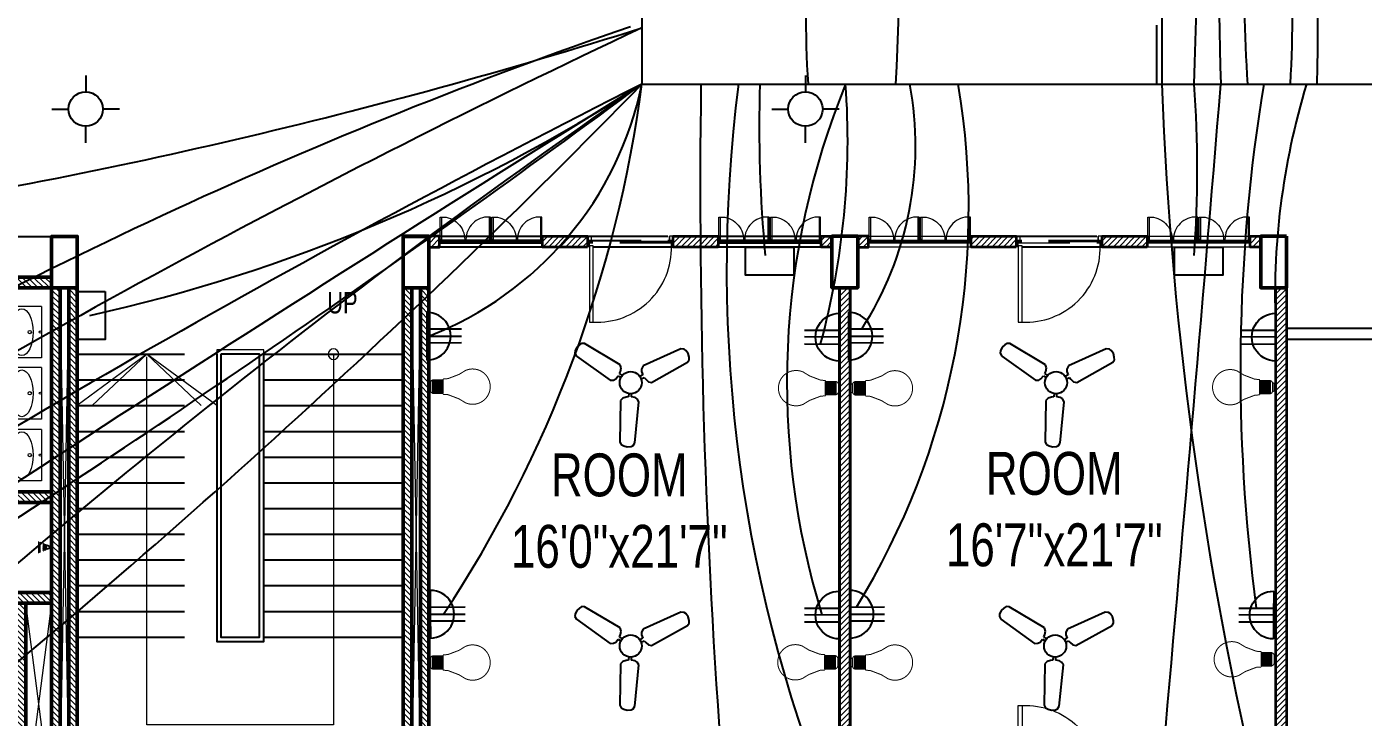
# Model space of a CAD drawing. Extents: x 0 to 3898, y 0 to 2053.
# Drawn here: x 363 to 986, y 365 to 687 of the extents above; entities that cross this region are included whole.
import ezdxf

# ---------------------------------------------------------------- set-up
doc = ezdxf.new("R2010")
doc.units = 0
doc.header["$LTSCALE"] = 10
doc.linetypes.add('DASHED2', pattern=[0.375, 0.25, -0.125])
for name, color, linetype, lineweight in [('A-TEXT', 7, 'Continuous', 5), ('ar-DOOR-WOOD', 44, 'Continuous', 0), ('illustr-TOILET FIXTURE', 171, 'Continuous', 0), ('Main Wall', 250, 'Continuous', 13), ('WALL_SEC_', 170, 'Continuous', 25), ('window', 160, 'Continuous', 9)]:
    doc.layers.add(name, color=color, linetype=linetype, lineweight=lineweight)
for name, color, linetype in [('BOX', 7, 'Continuous'), ('liveline', 1, 'Continuous'), ('plug ins', 7, 'Continuous')]:
    doc.layers.add(name, color=color, linetype=linetype)
doc.layers.add('hatch brick', color=32, linetype='Continuous', lineweight=0, transparency=0.4)
doc.styles.add('SIMPLE', font='romantic.ttf')
pattern_1 = [(45, (0, 0), (-1.325825, 1.325825), [])]
pattern_2 = [(45, (-53853.5333, -18369.9633), (-1.325825215, 1.325825215), [])]
pattern_3 = [(45, (-53868.0333, -18369.9633), (-1.325825215, 1.325825215), [])]
pattern_4 = [(45, (-53852.322, -18369.9633), (-1.325825215, 1.325825215), [])]
pattern_5 = [(45, (-53858.5333, -18621.9633), (-1.325825215, 1.325825215), [])]

# ---------------------------------------------------------------- blocks, each defined once
blk = doc.blocks.new('DOOR_45')
at = {"layer": 'ar-DOOR-WOOD'}
for p, q in [((-11008.75, 15426.44), (-11008.75, 15424.44)), ((-10968.75, 15426.44), (-11008.75, 15426.44)), ((-11008.75, 15424.44), (-10968.75, 15424.44)), ((-10968.75, 15427.44), (-10963.75, 15427.44)), ((-10968.75, 15427.44), (-10968.75, 15426.44)), ((-10968.75, 15424.44), (-10968.75, 15426.44)), ((-10968.75, 15426.44), (-10966.75, 15426.44)), ((-10966.75, 15426.44), (-10966.75, 15425.44)), ((-10966.75, 15425.44), (-10963.75, 15425.44)), ((-10963.75, 15427.44), (-10963.75, 15425.44)), ((-10968.75, 15382.44), (-10968.75, 15383.44)), ((-10968.75, 15383.44), (-10966.75, 15383.44)), ((-10968.75, 15382.44), (-10963.75, 15382.44)), ((-10966.75, 15384.44), (-10963.75, 15384.44)), ((-10966.75, 15383.44), (-10966.75, 15384.44)), ((-10963.75, 15382.44), (-10963.75, 15384.44))]:
    blk.add_line(p, q, dxfattribs=at)
for points in [[(-10968.75, 15426.44), (-11008.75, 15426.44), (-11008.75, 15424.44), (-10968.75, 15424.44)], [(-10963.75, 15427.44), (-10968.75, 15427.44), (-10968.75, 15426.44), (-10966.75, 15426.44), (-10966.75, 15425.44), (-10963.75, 15425.44)], [(-10968.75, 15383.44), (-10968.75, 15382.44), (-10963.75, 15382.44), (-10963.75, 15384.44), (-10966.75, 15384.44), (-10966.75, 15383.44)]]:
    blk.add_lwpolyline(points, close=True, dxfattribs=at)
blk.add_arc((-10969.89, 15422.35), 38.92, 176.90834, 271.67702, dxfattribs=at)
blk = doc.blocks.new('T-FIX-027')
at = {"layer": 'illustr-TOILET FIXTURE'}
for p, q in [((-11843.84, 14568.89), (-11843.84, 14557.43)), ((-11843.84, 14568.89), (-11843.84, 14557.43)), ((-11843.84, 14568.89), (-11819.84, 14568.89)), ((-11843.84, 14568.89), (-11819.84, 14568.89)), ((-11819.84, 14568.89), (-11819.84, 14557.43)), ((-11819.84, 14568.89), (-11819.84, 14557.43))]:
    blk.add_line(p, q, dxfattribs=at)
for centre, radius in [((-11831.91, 14563.34), 0.762), ((-11831.91, 14563.34), 0.762), ((-11831.91, 14568.32), 0.508), ((-11831.91, 14568.32), 0.508)]:
    blk.add_circle(centre, radius, dxfattribs=at)
blk.add_ellipse((-11831.84, 14559.64), major_axis=(-10.93, 0), ratio=0.480383, dxfattribs=at)
blk.add_ellipse((-11831.84, 14559.64), major_axis=(-10.93, 0), ratio=0.480383, dxfattribs=at)
blk.add_ellipse((-11831.84, 14558.89), major_axis=(-12.37, 0), ratio=0.48498, start_param=6.528919, end_param=9.179045, dxfattribs=at)
blk.add_ellipse((-11831.84, 14558.89), major_axis=(-12.37, 0), ratio=0.48498, start_param=6.528919, end_param=9.179045, dxfattribs=at)
blk = doc.blocks.new('stair final')
blk.add_lwpolyline([(-5, 126), (17, 126), (17, -10), (-5, -10)], close=True)
for points in [[(82, 124), (82, -90), (-70, -90), (-70, 124)], [(-37.5, 124), (-37.5, -49), (49.5, -49), (49.5, 122.75)], [(17, 100), (49.5, 124), (82, 100)], [(24.2, 100), (49.5, 124)], [(49.5, 124), (75, 100)], [(82, -8), (82, -90)]]:
    blk.add_lwpolyline(points)
blk.add_circle((-37.5, 124), 2.49)
at = {"layer": 'BOX', "ltscale": 2000}
for p, q in [((-5, 124), (-70, 124)), ((-5, 112), (-70, 112)), ((-5, 100), (-70, 100)), ((-5, 88), (-70, 88)), ((-5, 76), (-70, 76)), ((-5, 64), (-70, 64)), ((-5, 52), (-70, 52)), ((-5, 40), (-70, 40)), ((-5, 28), (-70, 28)), ((-5, 16), (-70, 16)), ((-5, 4), (-70, 4)), ((-5, -8), (-70, -8)), ((0, -8), (-3, -8)), ((15, -8), (12, -8))]:
    blk.add_line(p, q, dxfattribs=at)
at = {"layer": 'BOX', "linetype": 'DASHED2', "ltscale": 20}
for p, q in [((82, 124), (17, 124)), ((82, 112), (17, 112)), ((82, 100), (17, 100)), ((82, 88), (17, 88)), ((82, 76), (17, 76)), ((82, 64), (17, 64)), ((82, 52), (17, 52)), ((82, 40), (17, 40)), ((82, 28), (17, 28)), ((82, 16), (17, 16)), ((82, 4), (17, 4)), ((82, -8), (17, -8))]:
    blk.add_line(p, q, dxfattribs=at)
at = {"layer": 'BOX', "ltscale": 2000}
for points in [[(17, 124), (17, -10), (-5, -10), (-5, 124)], [(-3, 124), (15, 124)]]:
    blk.add_lwpolyline(points, dxfattribs=at)
blk.add_lwpolyline([(15, 124), (15, -8), (-3, -8), (-3, 124)], close=True, dxfattribs=at)
blk = doc.blocks.new('wc')
at = {"linetype": 'Continuous'}
for p, q in [((17795.02, 10409.39), (17795.02, 10412.39)), ((17796.16, 10413.89), (17808.33, 10413.89)), ((17809.55, 10412.39), (17809.55, 10409.39)), ((17808.24, 10407.89), (17796.16, 10407.89)), ((17806.43, 10407.89), (17798.79, 10407.89)), ((17795.14, 10404.89), (17795.14, 10395.33)), ((17809.43, 10395.33), (17809.43, 10404.89)), ((17802.29, 10388.83), (17802.29, 10388.83))]:
    blk.add_line(p, q, dxfattribs=at)
for centre, radius, start, end in [((17796.22, 10412.67), 1.22, 92.83897, 193.07634), ((17808.28, 10412.6), 1.29, 350.39369, 88.03756), ((17796.22, 10409.11), 1.22, 166.9235, 267.16099), ((17798.7, 10404.28), 3.61, 88.6213, 170.30773), ((17806.43, 10404.89), 3, 0, 90), ((17808.21, 10409.24), 1.35, 271.20657, 6.26872), ((17802.2, 10395.91), 7.08, 184.67051, 270.73332), ((17802.38, 10395.91), 7.08, 269.26668, 355.32952)]:
    blk.add_arc(centre, radius, start, end, dxfattribs=at)
blk = doc.blocks.new('nap')
at = {"linetype": 'Continuous'}
for p, q in [((17810.88, 10410.98), (17810.88, 10413.6)), ((17810.88, 10413.6), (17817, 10413.6)), ((17811.65, 10410.19), (17811.65, 10411.93)), ((17812.15, 10412.43), (17815.76, 10412.43)), ((17816.26, 10411.93), (17816.26, 10410.19)), ((17817, 10413.6), (17817, 10410.98)), ((17811.65, 10410.98), (17810.88, 10410.98)), ((17815.76, 10409.69), (17812.15, 10409.69)), ((17817, 10410.98), (17816.26, 10410.98))]:
    blk.add_line(p, q, dxfattribs=at)
for centre, start, end in [((17812.15, 10411.93), 90, 180), ((17815.76, 10411.93), 0, 90), ((17812.15, 10410.19), 180, 270), ((17815.76, 10410.19), 270, 0)]:
    blk.add_arc(centre, 0.5, start, end, dxfattribs=at)
blk = doc.blocks.new('toilet stair block final')
h = blk.add_hatch()
h.set_pattern_fill('ANSI31', color=256, scale=15)
h.set_pattern_definition([(45, (1.7069, -4.6996), (-1.325825, 1.325825), [])])
h.paths.add_polyline_path([(145.14, -46.57), (150.14, -44.75), (150.14, -64.82), (145.14, -64.82)])
at = {"layer": 'hatch brick'}
h = blk.add_hatch(dxfattribs=at)
h.set_pattern_fill('ANSI31', color=256, scale=15)
h.set_pattern_definition(pattern_1)
h.paths.add_polyline_path([(85.96, 283.35), (116.45, 199.41), (121.15, 201.12), (90.63, 285.05)])
h = blk.add_hatch(dxfattribs=at)
h.set_pattern_fill('ANSI31', color=256, scale=15)
h.set_pattern_definition(pattern_1)
edge = h.paths.add_edge_path()
edge.add_line((67.04, 218.27), (65.33, 222.97))
edge.add_line((65.33, 222.97), (0, 199.18))
edge.add_line((0, 199.18), (0, 180.18))
edge.add_line((0, 180.18), (-57, 180.18))
edge.add_line((-57, 180.18), (-57, 175.18))
edge.add_line((-57, 175.18), (5, 175.18))
edge.add_line((5, 175.18), (5, 195.68))
edge.add_line((5, 195.68), (67.04, 218.27))
h = blk.add_hatch(dxfattribs=at)
h.set_pattern_fill('ANSI31', color=256, scale=15)
h.set_pattern_definition(pattern_1)
h.paths.add_polyline_path([(-233, 175.18), (-233, -45.82), (-229, -45.82), (-229, 175.18)])
h = blk.add_hatch(dxfattribs=at)
h.set_pattern_fill('ANSI31', color=256, scale=15)
h.set_pattern_definition([(45, (7, 0), (-1.325825, 1.325825), [])])
h.paths.add_polyline_path([(-225, 175.18), (-225, -45.82), (-221, -45.82), (-221, 175.18)])
h = blk.add_hatch(dxfattribs=at)
h.set_pattern_fill('ANSI31', color=256, scale=15)
h.set_pattern_definition([(45, (164, 0), (-1.325825, 1.325825), [])])
h.paths.add_polyline_path([(-69, 175.18), (-69, -45.82), (-65, -45.82), (-65, 175.18)])
h = blk.add_hatch(dxfattribs=at)
h.set_pattern_fill('ANSI31', color=256, scale=15)
h.set_pattern_definition(pattern_1)
h.paths.add_polyline_path([(-61, 175.18), (-61, -45.82), (-57, -45.82), (-57, 175.18)])
h = blk.add_hatch(dxfattribs=at)
h.set_pattern_fill('ANSI31', color=256, scale=15)
h.set_pattern_definition([(45, (-1.4041, 77.1201), (-1.325825, 1.325825), [])])
h.paths.add_polyline_path([(131.46, 158.06), (72.72, 136.72), (71.01, 141.42), (129.75, 162.76)])
h = blk.add_hatch(dxfattribs=at)
h.set_pattern_fill('ANSI31', color=256, scale=15)
h.set_pattern_definition(pattern_1)
edge = h.paths.add_edge_path()
edge.add_line((28.72, 126.06), (33.42, 127.77))
edge.add_line((33.42, 127.77), (70.4, 25.94))
edge.add_line((70.4, 25.94), (70.4, -69.82))
edge.add_line((70.4, -69.82), (65.4, -69.82))
edge.add_line((65.4, -69.82), (65.4, 25.06))
edge.add_line((65.4, 25.06), (28.72, 126.06))
h = blk.add_hatch(dxfattribs=at)
h.set_pattern_fill('ANSI31', color=256, scale=15)
h.set_pattern_definition([(45, (-1.0627, 76.1802), (-1.325825, 1.325825), [])])
edge = h.paths.add_edge_path()
edge.add_line((94.28, 93.48), (88.13, 110.4))
edge.add_line((88.13, 110.4), (92.83, 112.11))
edge.add_line((92.83, 112.11), (97.27, 99.88))
edge.add_line((97.27, 99.88), (146.14, 117.64))
edge.add_line((146.14, 117.64), (147.85, 112.94))
edge.add_line((147.85, 112.94), (94.28, 93.48))
h = blk.add_hatch(dxfattribs=at)
h.set_pattern_fill('ANSI31', color=256, scale=15)
h.set_pattern_definition([(45, (-56625.152, -18759.7349), (-1.325825215, 1.325825215), [])])
edge = h.paths.add_edge_path()
edge.add_line((157.41, 86.62), (162.11, 88.33))
edge.add_line((162.11, 88.33), (168.94, 69.53))
edge.add_line((168.94, 69.53), (164.23, 67.82))
edge.add_line((164.23, 67.82), (157.4, 86.62))
h = blk.add_hatch(dxfattribs=at)
h.set_pattern_fill('ANSI31', color=256, scale=15)
h.set_pattern_definition(pattern_1)
h.paths.add_polyline_path([(0, 80), (0, 75), (-57, 75), (-57, 80)])
h = blk.add_hatch(dxfattribs=at)
h.set_pattern_fill('ANSI31', color=256, scale=15)
h.set_pattern_definition([(45, (15.3236, 31.0638), (-1.325825, 1.325825), [])])
edge = h.paths.add_edge_path()
edge.add_line((110.66, 48.37), (104.52, 65.29))
edge.add_line((104.52, 65.29), (109.22, 66.99))
edge.add_line((109.22, 66.99), (113.66, 54.77))
edge.add_line((113.66, 54.77), (162.52, 72.52))
edge.add_line((162.52, 72.52), (164.23, 67.82))
edge.add_line((164.23, 67.82), (110.66, 48.37))
h = blk.add_hatch(dxfattribs=at)
h.set_pattern_fill('ANSI31', color=256, scale=15)
h.set_pattern_definition(pattern_1)
h.paths.add_polyline_path([(0, 28), (-57, 28), (-57, 33), (-5, 33), (-5, 45), (0, 45), (0, 33), (17.4, 33), (17.4, 28)])
h = blk.add_hatch(dxfattribs=at)
h.set_pattern_fill('ANSI31', color=256, scale=15)
h.set_pattern_definition(pattern_1)
h.paths.add_polyline_path([(-45, -64.82), (-40, -64.82), (-40, 28), (-45, 28)])
h = blk.add_hatch(dxfattribs=at)
h.set_pattern_fill('ANSI31', color=256, scale=15)
h.set_pattern_definition([(45, (15.3236, 31.0638), (-1.325825, 1.325825), [])])
h.paths.add_polyline_path([(125.34, 7.95), (120.9, 20.17), (125.6, 21.88), (130.04, 9.66), (178.91, 27.41), (180.62, 22.71), (127.05, 3.25)])
h = blk.add_hatch(dxfattribs=at)
h.set_pattern_fill('ANSI31', color=256, scale=15)
h.set_pattern_definition([(45, (17.4023, 0), (-1.325825, 1.325825), [])])
h.paths.add_polyline_path([(-40, -14), (12.4, -14), (12.4, -2), (17.4, -2), (17.4, -19), (-40, -19)])
h = blk.add_hatch(dxfattribs=at)
h.set_pattern_fill('ANSI31', color=256, scale=15)
h.set_pattern_definition([(45, (33.4168, -18.7522), (-1.325825, 1.325825), [])])
h.paths.add_polyline_path([(143.44, -41.87), (137.29, -24.95), (141.99, -23.24), (148.14, -40.16), (197.01, -22.41), (198.72, -27.11), (145.14, -46.57)])
h = blk.add_hatch(dxfattribs=at)
h.set_pattern_fill('ANSI31', color=256, scale=15)
h.set_pattern_definition(pattern_1)
h.paths.add_polyline_path([(201.71, -20.7), (197.01, -22.41), (205.51, -45.81), (210.21, -44.1)])
h = blk.add_hatch(dxfattribs=at)
h.set_pattern_fill('ANSI31', color=256, scale=15)
h.set_pattern_definition(pattern_1)
h.paths.add_polyline_path([(12.4, -64.82), (0, -64.82), (-57, -64.82), (-57, -69.82), (17.4, -69.82), (17.4, -49), (12.4, -49)])
h = blk.add_hatch(dxfattribs=at)
h.set_pattern_fill('ANSI31', color=256, scale=15)
h.set_pattern_definition(pattern_1)
h.paths.add_polyline_path([(-193, -64.82), (-193, -54.82), (-198, -54.82), (-198, -64.82), (-221, -64.82), (-221, -69.82), (-193, -69.82)])
h = blk.add_hatch(dxfattribs=at)
h.set_pattern_fill('ANSI31', color=256, scale=15)
h.set_pattern_definition(pattern_1)
h.paths.add_polyline_path([(-97, -64.82), (-97, -69.82), (-69, -69.82), (-69, -64.82), (-92, -64.82), (-92, -54.82), (-97, -54.82)])
h = blk.add_hatch(dxfattribs=at)
h.set_pattern_fill('ANSI31', color=256, scale=15)
h.set_pattern_definition(pattern_1)
h.paths.add_polyline_path([(118.4, -54.82), (123.4, -54.82), (123.4, -64.82), (207.11, -64.82), (208.92, -69.82), (118.4, -69.82)])
for points in [[(-62, 367), (-62, 362), (57.4, 362), (85.96, 283.35)], [(90.63, 285.05), (60.9, 367), (-57, 367)], [(-229, 175.18), (-225, -45.82)], [(-229, -45.82), (-225, 175.18)], [(-65, -45.82), (-61, 175.18)], [(-65, 175.18), (-61, -45.82)], [(-57, 28), (-45, -64.82)], [(-57, -64.82), (-45, 28)], [(150.14, -64.82), (198.72, -27.11)], [(150.14, -44.75), (207.11, -64.82)]]:
    blk.add_lwpolyline(points)
at = {"color": 0, "lineweight": 50}
for points in [[(85.96, 283.35), (116.45, 199.41), (121.15, 201.12), (90.63, 285.05), (85.96, 283.35)], [(67.04, 218.27), (65.33, 222.97), (0, 199.18), (0, 180.18), (-57, 180.18), (-57, 175.18), (5, 175.18), (5, 195.68), (67.04, 218.27)], [(124.63, 176.85), (197.01, -22.41), (201.71, -20.7), (129.33, 178.56)], [(28.72, 126.06), (33.42, 127.77), (70.4, 25.94), (70.4, -69.82), (65.4, -69.82), (65.4, 25.06), (28.72, 126.06)], [(94.28, 93.48), (88.13, 110.4), (92.83, 112.11), (97.27, 99.88), (146.14, 117.64), (147.85, 112.94), (94.28, 93.48), (94.28, 93.48)], [(157.41, 86.62), (162.11, 88.33), (168.94, 69.53), (164.23, 67.82), (157.4, 86.62)], [(0, 80), (0, 75), (-57, 75), (-57, 80), (0, 80)], [(110.66, 48.37), (104.52, 65.29), (109.22, 66.99), (113.66, 54.77), (162.52, 72.52), (164.23, 67.82), (110.66, 48.37), (110.66, 48.37)], [(0, 28), (-57, 28), (-57, 33), (-5, 33), (-5, 45), (0, 45), (0, 33), (17.4, 33), (17.4, 28), (0, 28)], [(125.34, 7.95), (120.9, 20.17), (125.6, 21.88), (130.04, 9.66), (178.91, 27.41), (180.62, 22.71), (127.05, 3.25), (125.34, 7.95)], [(143.44, -41.87), (137.29, -24.95), (141.99, -23.24), (148.14, -40.16), (197.01, -22.41), (198.72, -27.11), (145.14, -46.57), (143.44, -41.87)], [(12.4, -64.82), (0, -64.82), (0, -64.82), (-57, -64.82), (-57, -69.82), (17.4, -69.82), (17.4, -69.82), (17.4, -49), (12.4, -49), (12.4, -64.82)]]:
    blk.add_lwpolyline(points, dxfattribs=at)
at = {"color": 1, "lineweight": 50}
for points in [[(129.33, 178.56), (121.14, 201.12), (111.74, 197.7), (119.93, 175.15)], [(218.32, -66.4), (210.21, -44.07), (200.81, -47.49), (208.92, -69.82)]]:
    blk.add_lwpolyline(points, close=True, dxfattribs=at)
blk.add_lwpolyline([(-57, 175.18), (-69, 175.18), (-69, 199.18), (-57, 199.18), (-57, 175.18)], dxfattribs=at)
at = {"color": 0, "lineweight": 50}
for points in [[(-61, 175.18), (-61, -45.82), (-57, -45.82), (-57, 175.18)], [(131.46, 158.06), (72.72, 136.72), (71.01, 141.42), (129.75, 162.76)], [(147.85, 112.94), (94.28, 93.48), (92.57, 98.18), (146.14, 117.64)], [(-45, -64.82), (-40, -64.82), (-40, 28), (-45, 28)], [(-40, -14), (12.4, -14), (12.4, -2), (17.4, -2), (17.4, -19), (-40, -19)], [(201.71, -20.7), (197.01, -22.41), (205.51, -45.81), (210.21, -44.1)], [(145.14, -46.57), (150.14, -44.75), (150.14, -64.82), (145.14, -64.82)], [(-193, -64.82), (-193, -54.82), (-198, -54.82), (-198, -64.82), (-221, -64.82), (-221, -69.82), (-193, -69.82)], [(-97, -64.82), (-97, -69.82), (-69, -69.82), (-69, -64.82), (-92, -64.82), (-92, -54.82), (-97, -54.82)], [(118.4, -54.82), (118.4, -54.82), (123.4, -54.82), (123.4, -64.82), (207.11, -64.82), (208.92, -69.82), (118.4, -69.82)]]:
    blk.add_lwpolyline(points, close=True, dxfattribs=at)
blk.add_lwpolyline([(-193, -69.82), (-97, -69.82), (-97, -54.82), (-193, -54.82)], close=True)
at = {"layer": 'BOX', "ltscale": 2000}
for p, q in [((0, 199.18), (-57, 199.18)), ((-57, 175.18), (-57, 80.18)), ((-35, 175.18), (-35, 80.18))]:
    blk.add_line(p, q, dxfattribs=at)
for points in [[(65.4, -69.82), (17.4, -69.82), (17.4, -54.82), (65.4, -54.82)], [(118.4, -69.82), (70.4, -69.82), (70.4, -54.82), (118.4, -54.82)]]:
    blk.add_lwpolyline(points, close=True, dxfattribs=at)
at = {"layer": 'Main Wall', "color": 1, "lineweight": 50}
for points in [[(-233, 175.18), (-221, 175.18), (-221, 199.18), (-233, 199.18), (-233, 175.18)], [(-233, -69.82), (-221, -69.82), (-221, -45.82), (-233, -45.82), (-233, -69.82)], [(-69, -69.82), (-57, -69.82), (-57, -45.82), (-69, -45.82), (-69, -69.82)]]:
    blk.add_lwpolyline(points, dxfattribs=at)
at = {"layer": 'Main Wall', "color": 0, "lineweight": 50}
for points in [[(-233, 175.18), (-233, -45.82), (-229, -45.82), (-229, 175.18)], [(-225, 175.18), (-225, -45.82), (-221, -45.82), (-221, 175.18)], [(-69, 175.18), (-69, -45.82), (-65, -45.82), (-65, 175.18)]]:
    blk.add_lwpolyline(points, close=True, dxfattribs=at)
at = {"layer": 'window', "ltscale": 2000}
for points in [[(158.82, 87.14), (126.05, 177.37)], [(159.76, 87.48), (126.98, 177.71)], [(160.7, 87.82), (127.92, 178.05)], [(199.36, -21.55), (166.59, 68.68)], [(200.3, -21.21), (167.53, 69.02)], [(198.42, -21.9), (165.65, 68.34)]]:
    blk.add_lwpolyline(points, dxfattribs=at)
at = {"extrusion": (0, 0, -1)}
for p, xscale, yscale, zscale, rotation in [((16117.31, 4701.45), 0.8888892124533201, 0.8888892124533201, -0.8888892124533201, 69.99006771556789), ((3281.08, -12023.71), 0.6666666666666669, 0.6666666666666669, -0.6666666666666669, 340.0389565718659), ((3264.7, -12068.82), 0.6666666666666669, 0.6666666666666669, -0.6666666666666669, 340.0389565718659), ((3248.31, -12113.94), 0.6666666666666669, 0.6666666666666669, -0.6666666666666669, 340.0389565718659), ((3231.93, -12159.05), 0.6666666666666669, 0.6666666666666669, -0.6666666666666669, 340.0389565718659)]:
    blk.add_blockref('DOOR_45', p, dxfattribs=dict(at, xscale=xscale, yscale=yscale, zscale=zscale, rotation=rotation))
blk.add_blockref('stair final', (-151, 20.18))
at = {"extrusion": (0, 0, -1), "zscale": -1, "rotation": 160.0389565718658}
for name, p in [('wc', (20158.79, 3822.37)), ('nap', (20157.38, 3822.57)), ('wc', (20142.41, 3777.25)), ('nap', (20141, 3777.46)), ('wc', (20126.36, 3733.08)), ('nap', (20124.95, 3733.28)), ('wc', (20108.27, 3683.26)), ('nap', (20106.86, 3683.46))]:
    blk.add_blockref(name, p, dxfattribs=at)
at = {"xscale": 0.666666606798147, "yscale": 0.666666606798147, "zscale": 0.666666606798147}
for p in [(7309.17, -10209.96), (7326.57, -10256.96), (7326.57, -10303.96)]:
    blk.add_blockref('DOOR_45', p, dxfattribs=at)
at = {"layer": 'illustr-TOILET FIXTURE', "extrusion": (0, 0, -1), "zscale": -1, "rotation": 270}
for p in [(-14516.54, -11677.4), (-14516.54, -11705.92), (-14516.54, -11734.81)]:
    blk.add_blockref('T-FIX-027', p, dxfattribs=at)
at = {"layer": 'Main Wall', "xscale": 0.888888888888914, "yscale": 0.888888888888914, "zscale": 0.888888888888914, "rotation": 109.9621850072985}
blk.add_blockref('DOOR_45', (9595.65, 13969.5), dxfattribs=at)
blk = doc.blocks.new('DOOR_40')
at = {"layer": 'ar-DOOR-WOOD'}
for p, q in [((-11029.1, 15421.4), (-11064.1, 15421.4)), ((-11064.1, 15421.4), (-11064.1, 15419.4)), ((-11064.1, 15419.4), (-11029.1, 15419.4)), ((-11029.1, 15422.4), (-11024.1, 15422.4)), ((-11029.1, 15422.4), (-11029.1, 15421.4)), ((-11029.1, 15419.4), (-11029.1, 15421.4)), ((-11029.1, 15421.4), (-11027.1, 15421.4)), ((-11027.1, 15421.4), (-11027.1, 15420.4)), ((-11027.1, 15420.4), (-11024.1, 15420.4)), ((-11024.1, 15422.4), (-11024.1, 15420.4)), ((-11029.1, 15383.4), (-11027.1, 15383.4)), ((-11029.1, 15382.4), (-11029.1, 15383.4)), ((-11029.1, 15382.4), (-11024.1, 15382.4)), ((-11027.1, 15383.4), (-11027.1, 15384.4)), ((-11027.1, 15384.4), (-11024.1, 15384.4)), ((-11024.1, 15382.4), (-11024.1, 15384.4))]:
    blk.add_line(p, q, dxfattribs=at)
blk.add_arc((-11029.4, 15418.2), 34.8, 178.03, 270.3561, dxfattribs=at)
blk = doc.blocks.new('ftt')
at = {"layer": 'plug ins', "linetype": 'Continuous'}
for p, q in [((76688.16, 107266.81), (76688.07, 107267.06)), ((76688.16, 107266.81), (76688.07, 107267.06)), ((76688.77, 107266.81), (76688.7, 107267.06)), ((76689.34, 107266.81), (76689.3, 107267.06)), ((76689.9, 107266.81), (76689.87, 107267.06)), ((76690.44, 107266.81), (76690.44, 107267.06)), ((76690.99, 107266.81), (76691.01, 107267.06)), ((76691.54, 107266.81), (76691.59, 107267.06)), ((76692.12, 107266.81), (76692.19, 107267.06)), ((76692.72, 107266.81), (76692.82, 107267.06)), ((76688.3, 107266.45), (76688.2, 107266.7)), ((76688.3, 107266.45), (76688.2, 107266.7)), ((76688.44, 107266.09), (76688.34, 107266.34)), ((76688.44, 107266.09), (76688.34, 107266.34)), ((76688.87, 107266.45), (76688.8, 107266.7)), ((76688.98, 107264.67), (76688.89, 107264.92)), ((76688.98, 107264.67), (76688.89, 107264.92)), ((76688.97, 107266.09), (76688.9, 107266.34)), ((76689.12, 107264.31), (76689.02, 107264.56)), ((76689.12, 107264.31), (76689.02, 107264.56)), ((76689.26, 107263.95), (76689.16, 107264.2)), ((76689.26, 107263.95), (76689.16, 107264.2)), ((76689.37, 107264.67), (76689.3, 107264.92)), ((76689.39, 107263.6), (76689.3, 107263.85)), ((76689.39, 107263.6), (76689.3, 107263.85)), ((76689.41, 107266.45), (76689.36, 107266.7)), ((76689.47, 107264.31), (76689.4, 107264.56)), ((76689.47, 107266.09), (76689.43, 107266.34)), ((76689.44, 107263.47), (76691.44, 107263.47)), ((76690.06, 107261.85), (76689.44, 107263.47)), ((76690.06, 107261.85), (76689.44, 107263.47)), ((76690.06, 107261.85), (76689.44, 107263.47)), ((76689.57, 107263.95), (76689.5, 107264.2)), ((76689.67, 107263.6), (76689.6, 107263.85)), ((76689.74, 107264.67), (76689.69, 107264.92)), ((76689.8, 107264.31), (76689.76, 107264.56)), ((76689.87, 107263.95), (76689.82, 107264.2)), ((76689.93, 107263.6), (76689.89, 107263.85)), ((76689.93, 107266.45), (76689.91, 107266.7)), ((76689.96, 107266.09), (76689.94, 107266.34)), ((76690.06, 107261.85), (76690.06, 107260.87)), ((76690.09, 107264.67), (76690.07, 107264.92)), ((76690.12, 107264.31), (76690.1, 107264.56)), ((76690.16, 107263.95), (76690.13, 107264.2)), ((76690.19, 107263.6), (76690.17, 107263.85)), ((76690.44, 107266.45), (76690.44, 107266.7)), ((76690.44, 107266.09), (76690.44, 107266.34)), ((76690.44, 107264.67), (76690.44, 107264.92)), ((76690.44, 107264.31), (76690.44, 107264.56)), ((76690.44, 107263.95), (76690.44, 107264.2)), ((76690.44, 107263.6), (76690.44, 107263.85)), ((76690.69, 107263.6), (76690.71, 107263.85)), ((76690.72, 107263.95), (76690.74, 107264.2)), ((76690.75, 107264.31), (76690.78, 107264.56)), ((76690.79, 107264.67), (76690.81, 107264.92)), ((76690.81, 107261.85), (76691.44, 107263.47)), ((76690.81, 107261.85), (76690.81, 107260.87)), ((76690.92, 107266.09), (76690.94, 107266.34)), ((76690.94, 107263.6), (76690.99, 107263.85)), ((76690.95, 107266.45), (76690.98, 107266.7)), ((76691.01, 107263.95), (76691.06, 107264.2)), ((76691.08, 107264.31), (76691.12, 107264.56)), ((76691.14, 107264.67), (76691.19, 107264.92)), ((76691.21, 107263.6), (76691.28, 107263.85)), ((76691.31, 107263.95), (76691.38, 107264.2)), ((76691.41, 107266.09), (76691.46, 107266.34)), ((76691.41, 107264.31), (76691.48, 107264.56)), ((76691.48, 107266.45), (76691.52, 107266.7)), ((76691.48, 107263.6), (76691.58, 107263.85)), ((76691.51, 107264.67), (76691.58, 107264.92)), ((76691.62, 107263.95), (76691.72, 107264.2)), ((76691.76, 107264.31), (76691.85, 107264.56)), ((76691.9, 107264.67), (76691.99, 107264.92)), ((76691.91, 107266.09), (76691.98, 107266.34)), ((76692.01, 107266.45), (76692.09, 107266.7)), ((76692.45, 107266.09), (76692.54, 107266.34)), ((76692.58, 107266.45), (76692.68, 107266.7))]:
    blk.add_line(p, q, dxfattribs=at)
blk = doc.blocks.new('drter')
at = {"layer": 'plug ins', "rotation": 90}
blk.add_blockref('ftt', (183966.31, 30586.27), dxfattribs=at)
blk = doc.blocks.new('LED')
for p, q in [((-11.6, -7.7), (11.7, -7.7)), ((-11.6, -11), (11.7, -9.6)), ((-11.6, -13.3), (11.7, -11.8)), ((-11.5, -15.5), (11.8, -14.1)), ((-11.3, -17.8), (11.9, -16.3)), ((-11.2, -20), (12.1, -18.6)), ((-11.2, -22.2), (12.1, -20.8)), ((-11.2, -24.5), (12.1, -23.1)), ((-12.1, -25.6), (11.9, -25.6))]:
    blk.add_line(p, q)
at = {"lineweight": 9}
blk.add_line((7.8, -3.1), (-7.8, -3.1), dxfattribs=at)
for points, const_width in [([(5.3, 0), (5.4, 0), (5.7, 0), (6.1, -0.1), (6.6, -0.3), (7, -0.6), (7.2, -0.9), (7.4, -1.2), (7.5, -1.5), (7.7, -2), (7.7, -2.5), (7.8, -3.1), (7.7, -2.5), (7.7, -2), (7.5, -1.5), (7.4, -1.2), (7.2, -0.9), (7, -0.6), (6.6, -0.3), (6.1, -0.1), (5.7, 0), (5.4, 0), (5.3, 0), (-5.3, 0), (-5.4, 0), (-5.5, 0), (-5.8, 0), (-6.1, -0.1), (-6.4, -0.2), (-6.7, -0.5), (-7, -0.7), (-7.3, -1.1), (-7.6, -1.7), (-7.7, -2.3), (-7.8, -3.1), (-7.8, -3.1), (-7.9, -3.2), (-8.1, -3.2), (-8.3, -3.3), (-8.9, -3.6), (-9.6, -4.1), (-10.3, -4.7), (-11, -5.4), (-11.2, -5.9), (-11.4, -6.4), (-11.6, -7), (-11.6, -7.7), (-12.2, -7.7), (-12.1, -26)], 2), ([(-5.3, 0), (-5.4, 0), (-5.5, 0), (-5.8, 0), (-6.1, -0.1), (-6.4, -0.2), (-6.7, -0.5), (-7, -0.7), (-7.3, -1.1), (-7.6, -1.7), (-7.7, -2.3), (-7.8, -3.1)], 1), ([(11.9, -26.1), (11.9, -7.7), (11.7, -7.7), (11.6, -7), (11.4, -6.4), (11.2, -5.9), (11, -5.4), (10.3, -4.7), (9.6, -4.1), (8.9, -3.6), (8.3, -3.3), (7.9, -3.2), (7.8, -3.1), (7.8, -3.1)], 2), ([(-0.1, -111.1), (-0.2, -111.1), (-1, -111.1), (-1.8, -111.1), (-2.6, -111.1), (-3.4, -111), (-4.2, -110.9), (-5, -110.8), (-5.8, -110.6), (-6.6, -110.5), (-7.4, -110.3), (-8.1, -110.1), (-8.9, -109.9), (-9.6, -109.7), (-10.4, -109.5), (-11.1, -109.2), (-11.8, -108.9), (-12.5, -108.7), (-13.2, -108.3), (-13.9, -108), (-14.6, -107.7), (-15.3, -107.3), (-16, -106.9), (-16.6, -106.6), (-17.3, -106.2), (-17.9, -105.7), (-18.5, -105.3), (-19.2, -104.8), (-19.8, -104.4), (-20.4, -103.9), (-20.9, -103.4), (-21.5, -102.9), (-22.1, -102.4), (-22.6, -101.9), (-23.1, -101.3), (-23.7, -100.8), (-24.2, -100.2), (-24.6, -99.6), (-25.1, -99), (-25.6, -98.4), (-26, -97.8), (-26.5, -97.2), (-26.9, -96.5), (-27.3, -95.9), (-27.7, -95.2), (-28.1, -94.6), (-28.4, -93.9), (-28.8, -93.2), (-29.1, -92.5), (-29.4, -91.8), (-29.7, -91.1), (-30, -90.4), (-30.2, -89.6), (-30.5, -88.9), (-30.7, -88.1), (-30.9, -87.4), (-31.1, -86.6), (-31.2, -85.9), (-31.4, -85.1), (-31.5, -84.3), (-31.6, -83.5), (-31.7, -82.7), (-31.8, -81.9), (-31.8, -81.1), (-31.9, -80.3), (-31.9, -79.5), (-31.9, -78.2), (-31.8, -77), (-31.7, -75.8), (-31.5, -74.6), (-31.3, -73.4), (-31.1, -72.2), (-30.8, -71.1), (-30.4, -69.9), (-30, -68.8), (-29.6, -67.7), (-29.2, -66.6), (-22.1, -55), (-14.6, -35.3), (-14.1, -29.7), (-14.1, -27.1), (-12.1, -25.6)], 1.8), ([(-0.1, -111.1), (0, -111.1), (0.8, -111.1), (1.6, -111.1), (2.5, -111.1), (3.3, -111), (4, -110.9), (4.8, -110.8), (5.6, -110.6), (6.4, -110.5), (7.2, -110.3), (7.9, -110.1), (8.7, -109.9), (9.4, -109.7), (10.2, -109.5), (10.9, -109.2), (11.6, -108.9), (12.3, -108.7), (13, -108.3), (13.7, -108), (14.4, -107.7), (15.1, -107.3), (15.8, -106.9), (16.4, -106.6), (17.1, -106.2), (17.7, -105.7), (18.3, -105.3), (19, -104.8), (19.6, -104.4), (20.2, -103.9), (20.7, -103.4), (21.3, -102.9), (21.9, -102.4), (22.4, -101.9), (22.9, -101.3), (23.5, -100.8), (24, -100.2), (24.5, -99.6), (24.9, -99), (25.4, -98.4), (25.8, -97.8), (26.3, -97.2), (26.7, -96.5), (27.1, -95.9), (27.5, -95.2), (27.9, -94.6), (28.2, -93.9), (28.6, -93.2), (28.9, -92.5), (29.2, -91.8), (29.5, -91.1), (29.8, -90.4), (30, -89.6), (30.3, -88.9), (30.5, -88.1), (30.7, -87.4), (30.9, -86.6), (31, -85.9), (31.2, -85.1), (31.3, -84.3), (31.4, -83.5), (31.5, -82.7), (31.6, -81.9), (31.6, -81.1), (31.7, -80.3), (31.7, -79.5), (31.7, -78.2), (31.6, -77), (31.5, -75.8), (31.3, -74.6), (31.1, -73.4), (30.9, -72.2), (30.6, -71.1), (30.2, -69.9), (29.9, -68.8), (29.4, -67.7), (29, -66.6), (21.9, -55), (14.4, -35.3), (13.9, -29.7), (13.9, -27.1), (11.9, -25.6)], 1.8)]:
    blk.add_lwpolyline(points, dxfattribs=dict(const_width=const_width))
at = {"color": 7, "lineweight": 20}
blk.add_open_spline([(-9.8, -25.6), (-9.8, -25.6), (9.4, -25.6), (9.4, -25.6)], degree=3, dxfattribs=at)
blk = doc.blocks.new('6')
at = {"color": 7}
for p, q in [((3268, -2243), (3260, -2275)), ((3260, -2275), (3351, -2687)), ((3285, -2228), (3268, -2243)), ((3322, -2211), (3285, -2228)), ((3359, -2211), (3322, -2211)), ((3387, -2215), (3359, -2211)), ((3407, -2236), (3387, -2215)), ((3533, -2638), (3407, -2236)), ((3351, -2687), (3378, -2709)), ((3378, -2709), (3403, -2714)), ((3403, -2714), (3440, -2709)), ((3440, -2709), (3450, -2742)), ((3468, -2701), (3489, -2690)), ((3477, -2735), (3468, -2701)), ((3489, -2690), (3518, -2669)), ((3518, -2669), (3533, -2638)), ((3649, -2835), (3635, -2869)), ((3666, -2816), (3649, -2835)), ((3699, -2804), (3666, -2816)), ((4101, -2931), (3699, -2804)), ((3291, -2913), (3005, -3223)), ((3325, -2910), (3291, -2913)), ((3357, -2925), (3325, -2910)), ((3378, -2938), (3357, -2925)), ((3403, -2913), (3378, -2938)), ((3399, -2958), (3423, -2933)), ((3422, -2988), (3399, -2958)), ((3429, -3011), (3422, -2988)), ((3594, -2888), (3628, -2897)), ((3635, -2869), (3601, -2861)), ((3628, -2897), (3627, -2922)), ((3627, -2922), (3631, -2958)), ((3631, -2958), (3650, -2985)), ((3650, -2985), (4061, -3078)), ((4124, -2954), (4101, -2931)), ((4129, -2976), (4124, -2954)), ((4125, -3016), (4129, -2976)), ((3113, -3331), (3424, -3046)), ((3424, -3046), (3429, -3011)), ((4061, -3078), (4089, -3071)), ((4089, -3071), (4107, -3048)), ((4107, -3048), (4125, -3016)), ((3005, -3223), (2997, -3251)), ((2997, -3251), (3008, -3278)), ((3008, -3278), (3026, -3309)), ((3026, -3309), (3059, -3333)), ((3059, -3333), (3081, -3340)), ((3081, -3340), (3113, -3331))]:
    blk.add_line(p, q, dxfattribs=at)
blk.add_circle((3491, -2846), 113, dxfattribs=at)
blk = doc.blocks.new('3 pin')
at = {"layer": 'WALL_SEC_', "color": 3, "lineweight": 25}
for p, q in [((10035.5, 6358.5), (10035.5, 6351.5)), ((10045.69, 6353.52), (10035.5, 6353.52)), ((10035.5, 6351.5), (10035.5, 6344.5)), ((10035.5, 6351.5), (10045.69, 6351.5)), ((10045.69, 6349.48), (10035.5, 6349.48))]:
    blk.add_line(p, q, dxfattribs=at)
blk.add_arc((10035.5, 6351.5), 7, 270, 90, dxfattribs=at)

msp = doc.modelspace()

# ---------------------------------------------------------------- hatches: boundary and pattern name
at = {"layer": 'hatch brick'}
h = msp.add_hatch(dxfattribs=at)
h.set_pattern_fill('ANSI31', color=256, scale=15)
h.set_pattern_definition(pattern_3)
h.paths.add_polyline_path([(550.62, 583.96), (555.62, 583.96), (555.62, 588.96), (550.62, 588.96)])
h = msp.add_hatch(dxfattribs=at)
h.set_pattern_fill('ANSI31', color=256, scale=15)
h.set_pattern_definition(pattern_5)
h.paths.add_polyline_path([(624.62, 583.96), (603.62, 583.96), (603.62, 588.96), (624.62, 588.96)])
h = msp.add_hatch(dxfattribs=at)
h.set_pattern_fill('ANSI31', color=256, scale=15)
h.set_pattern_definition(pattern_4)
h.paths.add_polyline_path([(685.62, 583.96), (664.62, 583.96), (664.62, 588.96), (685.62, 588.96)])
h = msp.add_hatch(dxfattribs=at)
h.set_pattern_fill('ANSI31', color=256, scale=15)
h.set_pattern_definition(pattern_2)
h.paths.add_polyline_path([(738.62, 583.96), (733.62, 583.96), (733.62, 588.96), (738.62, 588.96)])
h = msp.add_hatch(dxfattribs=at)
h.set_pattern_fill('ANSI31', color=256, scale=15)
h.set_pattern_definition(pattern_3)
h.paths.add_polyline_path([(750.62, 583.96), (755.62, 583.96), (755.62, 588.96), (750.62, 588.96)])
h = msp.add_hatch(dxfattribs=at)
h.set_pattern_fill('ANSI31', color=256, scale=15)
h.set_pattern_definition(pattern_5)
h.paths.add_polyline_path([(824.62, 583.96), (803.62, 583.96), (803.62, 588.96), (824.62, 588.96)])
h = msp.add_hatch(dxfattribs=at)
h.set_pattern_fill('ANSI31', color=256, scale=15)
h.set_pattern_definition(pattern_4)
h.paths.add_polyline_path([(885.62, 583.96), (864.62, 583.96), (864.62, 588.96), (885.62, 588.96)])
h = msp.add_hatch(dxfattribs=at)
h.set_pattern_fill('ANSI31', color=256, scale=15)
h.set_pattern_definition(pattern_2)
h.paths.add_polyline_path([(938.62, 583.96), (933.62, 583.96), (933.62, 588.96), (938.62, 588.96)])
h = msp.add_hatch(dxfattribs=at)
h.set_pattern_fill('ANSI31', color=256, scale=15)
h.set_pattern_definition(pattern_2)
h.paths.add_polyline_path([(742.12, 564.96), (747.12, 564.96), (747.12, 343.96), (742.12, 343.96)])
h = msp.add_hatch(dxfattribs=at)
h.set_pattern_fill('ANSI31', color=256, scale=15)
h.set_pattern_definition(pattern_2)
h.paths.add_polyline_path([(747.12, 564.96), (742.12, 564.96), (742.12, 343.96), (747.12, 343.96)])
h = msp.add_hatch(dxfattribs=at)
h.set_pattern_fill('ANSI31', color=256, scale=15)
h.set_pattern_definition([(45, (-53850.0333, -18369.9633), (-1.325825215, 1.325825215), [])])
h.paths.add_polyline_path([(945.62, 564.96), (950.62, 564.96), (950.62, 343.96), (945.62, 343.96)])

# ---------------------------------------------------------------- linework, layer by layer
at = {"color": 30, "true_color": 0xf8991e}
for p, q in [((390.52, 664.06), (390.52, 656.37)), ((726.26, 664.06), (726.26, 656.37)), ((374.8, 648.33), (382.49, 648.33)), ((406.24, 648.33), (398.55, 648.33)), ((710.54, 648.33), (718.22, 648.33)), ((741.98, 648.33), (734.29, 648.33)), ((390.52, 632.61), (390.52, 640.3)), ((726.26, 632.61), (726.26, 640.3))]:
    msp.add_line(p, q, dxfattribs=at)
at = {"color": 1, "lineweight": 50}
for points in [[(550.62, 588.96), (538.62, 588.96), (538.62, 564.96), (550.62, 564.96), (550.62, 588.96)], [(750.62, 588.96), (738.62, 588.96), (738.62, 564.96), (750.62, 564.96), (750.62, 588.96)]]:
    msp.add_lwpolyline(points, dxfattribs=at)
at = {"lineweight": 35}
for points in [[(550.62, 583.96), (555.62, 583.96), (555.62, 588.96), (550.62, 588.96)], [(685.62, 583.96), (664.62, 583.96), (664.62, 588.96), (685.62, 588.96)], [(738.62, 583.96), (733.62, 583.96), (733.62, 588.96), (738.62, 588.96)]]:
    msp.add_lwpolyline(points, close=True, dxfattribs=at)
for points in [[(555.62, 588.96), (603.62, 588.96), (603.62, 583.96), (555.62, 583.96)], [(685.62, 588.96), (733.62, 588.96), (733.62, 583.96), (685.62, 583.96)], [(950.62, 540.96), (1138.62, 540.96), (1138.62, 545.96), (950.62, 545.96)]]:
    msp.add_lwpolyline(points, close=True)
at = {"color": 150}
for points in [[(555.62, 585.96), (603.02, 585.96), (603.02, 586.96), (555.62, 586.96)], [(555.62, 585.96), (603.02, 585.96), (603.02, 586.46), (555.62, 586.46)], [(686.22, 585.96), (733.02, 585.96), (733.02, 586.96), (686.22, 586.96)], [(686.22, 585.96), (733.02, 585.96), (733.02, 586.46), (686.22, 586.46)]]:
    msp.add_lwpolyline(points, close=True, dxfattribs=at)
at = {"lineweight": 35}
msp.add_lwpolyline([(624.62, 583.96), (624.62, 583.96), (603.62, 583.96), (603.62, 588.96), (624.62, 588.96), (624.62, 583.96)], dxfattribs=at)
at = {"linetype": 'DASHED2', "ltscale": 15}
for points in [[(624.62, 588.96), (664.62, 588.96), (664.62, 583.96), (624.62, 583.96)], [(824.62, 588.96), (864.62, 588.96), (864.62, 583.96), (824.62, 583.96)]]:
    msp.add_lwpolyline(points, close=True, dxfattribs=at)
at = {"color": 150, "linetype": 'DASHED2', "ltscale": 10}
for points in [[(624.62, 586.96), (664.62, 586.96), (664.62, 585.96), (624.62, 585.96)], [(624.62, 586.96), (664.62, 586.96), (664.62, 586.46), (624.62, 586.46)]]:
    msp.add_lwpolyline(points, close=True, dxfattribs=at)
at = {"color": 116, "true_color": 0x136734}
for points in [[(698.37, 583.96), (720.87, 583.96), (720.87, 570.87), (698.37, 570.87)], [(898.37, 583.96), (920.87, 583.96), (920.87, 570.87), (898.37, 570.87)], [(399.64, 563.26), (399.64, 540.75), (386.56, 540.75), (386.56, 563.26)]]:
    msp.add_lwpolyline(points, close=True, dxfattribs=at)
at = {"color": 30, "true_color": 0xf8991e}
for centre in [(390.52, 648.33), (726.26, 648.33)]:
    msp.add_circle(centre, 8.03, dxfattribs=at)
at = {"layer": 'liveline'}
for p, q in [((892.5, 957.5), (892.5, 660)), ((650, 712.5), (650, 660)), ((890, 687.5), (890, 660)), ((650, 660), (1302.5, 660))]:
    msp.add_line(p, q, dxfattribs=at)
for centre, radius, start, end in [((-1709.58, 758.75), 2618.95, 357.83909, 4.84616), ((-78.1, 711.4), 848.05, 356.52541, 14.3333), ((2335.07, 710), 1415.95, 171.41612, 182.02365), ((-437.35, 690.38), 1402.68, 358.75881, 9.24636), ((1098.4, 687.5), 371.92, 162.57513, 184.24041), ((1578.59, 706.25), 647.74, 171.78085, 184.09451), ((188.31, 700), 765.24, 357.00371, 7.60222), ((2540.15, -3323.73), 4433.13, 115.23734, 121.64131), ((1382.47, -1455.84), 2266.1, 109.00215, 120.56858), ((-123.39, 3129.35), 2562.59, 278.77393, 287.56569), ((7953.12, -11113.53), 13854.66, 121.811336, 124.128899), ((2907.2, -3809.15), 5006.82, 116.7966, 122.75292), ((2738.88, -2362.05), 3673.72, 124.65283, 131.64814), ((-2173.32, 3415.92), 3945.41, 308.77423, 315.6922), ((-2862.28, 5402.66), 5901.61, 302.536411, 306.522567), ((219.11, 1326.41), 793.58, 282.62049, 302.88605), ((492.41, 692.37), 160.88, 291.21528, 348.394), ((66.52, 737.21), 588.56, 326.53209, 352.46173), ((4242.5, 611.25), 3565.33, 179.21655, 184.36327), ((1368.38, 573.75), 678.88, 172.70102, 202.79029), ((1346.25, 640), 641.56, 178.21358, 185.36624), ((1085.4, 520.72), 367.79, 157.74757, 197.15208), ((382.71, 633.75), 363.24, 344.83839, 4.14413), ((448.29, 601.25), 354.12, 328.43041, 9.54986), ((619.2, 631.25), 158.43, 327.28571, 10.45542), ((-49272.21, 4812.21), 50363.67, 354.905518, 355.270906), ((2605.04, 724), 1713.74, 182.14008, 193.96019), ((389.71, 620), 519.33, 355.58258, 4.41742), ((1761.54, 526), 832.39, 170.73635, 187.63096), ((1284.69, 561.06), 339.43, 163.05189, 182.68778)]:
    msp.add_arc(centre, radius, start, end, dxfattribs=at)
at = {"layer": 'Main Wall', "color": 1, "lineweight": 50}
for points in [[(750.62, 588.96), (738.62, 588.96), (738.62, 564.96), (750.62, 564.96), (750.62, 588.96)], [(950.62, 588.96), (938.62, 588.96), (938.62, 564.96), (950.62, 564.96), (950.62, 588.96)]]:
    msp.add_lwpolyline(points, dxfattribs=at)
at = {"layer": 'Main Wall', "lineweight": 35}
for points in [[(750.62, 583.96), (755.62, 583.96), (755.62, 588.96), (750.62, 588.96)], [(885.62, 583.96), (864.62, 583.96), (864.62, 588.96), (885.62, 588.96)], [(938.62, 583.96), (933.62, 583.96), (933.62, 588.96), (938.62, 588.96)], [(742.12, 564.96), (747.12, 564.96), (747.12, 343.96), (742.12, 343.96)], [(747.12, 564.96), (742.12, 564.96), (742.12, 343.96), (747.12, 343.96)], [(945.62, 564.96), (950.62, 564.96), (950.62, 343.96), (945.62, 343.96)]]:
    msp.add_lwpolyline(points, close=True, dxfattribs=at)
at = {"layer": 'Main Wall'}
for points in [[(755.62, 588.96), (803.62, 588.96), (803.62, 583.96), (755.62, 583.96)], [(885.62, 588.96), (933.62, 588.96), (933.62, 583.96), (885.62, 583.96)]]:
    msp.add_lwpolyline(points, close=True, dxfattribs=at)
at = {"layer": 'Main Wall', "color": 150}
for points in [[(755.62, 585.96), (803.02, 585.96), (803.02, 586.96), (755.62, 586.96)], [(755.62, 585.96), (803.02, 585.96), (803.02, 586.46), (755.62, 586.46)], [(886.22, 585.96), (933.02, 585.96), (933.02, 586.96), (886.22, 586.96)], [(886.22, 585.96), (933.02, 585.96), (933.02, 586.46), (886.22, 586.46)]]:
    msp.add_lwpolyline(points, close=True, dxfattribs=at)
at = {"layer": 'Main Wall', "lineweight": 35}
msp.add_lwpolyline([(824.62, 583.96), (824.62, 583.96), (803.62, 583.96), (803.62, 588.96), (824.62, 588.96), (824.62, 583.96)], dxfattribs=at)
at = {"layer": 'Main Wall', "color": 150, "linetype": 'DASHED2', "ltscale": 10}
for points in [[(824.62, 585.96), (864.62, 585.96), (864.62, 586.96), (824.62, 586.96)], [(824.62, 585.96), (864.62, 585.96), (864.62, 586.46), (824.62, 586.46)]]:
    msp.add_lwpolyline(points, close=True, dxfattribs=at)

# ---------------------------------------------------------------- block references
at = {"color": 40, "true_color": 0xf8d731, "xscale": 0.04578869434389712, "yscale": 0.04578869434389712, "zscale": 0.04578869434389712, "rotation": 41.8550425353075}
for p in [(438.76, 511.07), (637.14, 511.07), (438.76, 388.23), (636.71, 388.23)]:
    msp.add_blockref('6', p, dxfattribs=at)
at = {"color": 1, "yscale": 0.2590482185936613, "zscale": 0.2590482185936613}
for p, xscale, rotation in [((550.42, 518.84), 0.2590482185936613, 90), ((742.45, 518.13), -0.2590482185936613, 270), ((747.43, 518.06), 0.2590482185936613, 90), ((944.95, 518.57), -0.2590482185936613, 270), ((945.69, 391.61), -0.2590482185936613, 269.9999999998945), ((550.42, 390.09), 0.2590482185936613, 90), ((742.12, 390.21), -0.2590482185936613, 269.9999999998945), ((747.46, 390.09), 0.2590482185936613, 90)]:
    msp.add_blockref('LED', p, dxfattribs=dict(at, xscale=xscale, rotation=rotation))
at = {"layer": 'Main Wall', "lineweight": 35, "xscale": -1}
msp.add_blockref('toilet stair block final', (317.62, 389.77), dxfattribs=at)
at = {"layer": 'Main Wall', "extrusion": (0, 0, -1), "rotation": 270}
for name, p, xscale, yscale, zscale in [('DOOR_40', (-5182.35, -2721.29), 0.2999999999999546, 0.2999999999999546, -0.2999999999999545), ('DOOR_40', (-5206.35, -2721.29), 0.2999999999999546, 0.2999999999999546, -0.2999999999999545), ('DOOR_40', (-5312.35, -2721.29), 0.2999999999999546, 0.2999999999999546, -0.2999999999999545), ('DOOR_40', (-5336.35, -2721.29), 0.2999999999999546, 0.2999999999999546, -0.2999999999999545), ('DOOR_40', (-5382.35, -2721.29), 0.2999999999999546, 0.2999999999999546, -0.2999999999999546), ('DOOR_40', (-5406.35, -2721.29), 0.2999999999999546, 0.2999999999999546, -0.2999999999999546), ('DOOR_40', (-5512.35, -2721.29), 0.2999999999999546, 0.2999999999999546, -0.2999999999999546), ('DOOR_40', (-5536.35, -2721.29), 0.2999999999999546, 0.2999999999999546, -0.2999999999999546), ('DOOR_45', (-14537.9, -9415.6), 0.8888888888889142, 0.8888888888889142, -0.8888888888889142)]:
    msp.add_blockref(name, p, dxfattribs=dict(at, xscale=xscale, yscale=yscale, zscale=zscale))
at = {"layer": 'Main Wall'}
for name, p, xscale, yscale, zscale, rotation in [('DOOR_40', (-4047.11, -2721.29), 0.2999999999999545, 0.2999999999999545, 0.2999999999999545, 270), ('DOOR_40', (-4023.11, -2721.29), 0.2999999999999545, 0.2999999999999545, 0.2999999999999545, 270), ('DOOR_40', (-3917.11, -2721.29), 0.2999999999999545, 0.2999999999999545, 0.2999999999999545, 270), ('DOOR_40', (-3893.11, -2721.29), 0.2999999999999545, 0.2999999999999545, 0.2999999999999545, 270), ('DOOR_40', (-3847.11, -2721.29), 0.2999999999999545, 0.2999999999999545, 0.2999999999999545, 270), ('DOOR_40', (-3823.11, -2721.29), 0.2999999999999545, 0.2999999999999545, 0.2999999999999545, 270), ('DOOR_40', (-3717.11, -2721.29), 0.2999999999999545, 0.2999999999999545, 0.2999999999999545, 270), ('DOOR_40', (-3693.11, -2721.29), 0.2999999999999545, 0.2999999999999545, 0.2999999999999545, 270), ('DOOR_45', (14337.9, 10334.51), 0.8888888888889142, 0.8888888888889142, 0.8888888888889142, 90), ('DOOR_45', (14537.9, 10334.51), 0.8888888888889142, 0.8888888888889142, 0.8888888888889142, 90)]:
    msp.add_blockref(name, p, dxfattribs=dict(at, xscale=xscale, yscale=yscale, zscale=zscale, rotation=rotation))
at = {"layer": 'plug ins'}
msp.add_blockref('drter', (-76330.82, -106832.94), dxfattribs=at)
at = {"layer": 'WALL_SEC_', "color": 3, "lineweight": 18, "yscale": 1.593189739815701, "zscale": 1.593189739815701}
for p, xscale, rotation in [((-15403.73, -9631.98), 1.593189739815701, 0.1981071203228082), ((16695.46, -9632.44), -1.593189739815701, 359.8018928796772), ((-15207.02, -9631.98), 1.593189739815701, 0.1981071203228082), ((16898.99, -9632.44), -1.593189739815701, 359.8018928796772), ((-15402.12, -9761.76), 1.593189739815701, 0.1981071203228082), ((16695.46, -9762.14), -1.593189739815701, 359.8018928796772), ((-15206.5, -9761.76), 1.593189739815701, 0.1981071203228082), ((16898, -9762.14), -1.593189739815701, 359.8018928796772)]:
    msp.add_blockref('3 pin', p, dxfattribs=dict(at, xscale=xscale, rotation=rotation))

# ---------------------------------------------------------------- texts
at = {"layer": 'A-TEXT', "attachment_point": 9, "style": 'SIMPLE'}
for s, insert, char_height, width in [('\\pxqc,t7;{\\fSwis721 LtCn BT|b0|i0|c0|p34;UP}', (543.8, 552.82), 10, 67.0549), ('\\pxqc;{\\fSwis721 LtCn BT|b0|i0|c0|p34;ROOM\\P16\'0"x21\'7"}', (712.87, 434.01), 20, 146.9187), ('\\pxqc;{\\fSwis721 LtCn BT|b0|i0|c0|p34;ROOM\\P16\'7"x21\'7"}', (915.77, 434.72), 20, 146.9187)]:
    msp.add_mtext(s, dxfattribs=dict(at, insert=insert, char_height=char_height, width=width))

doc.saveas('drawing.dxf')
